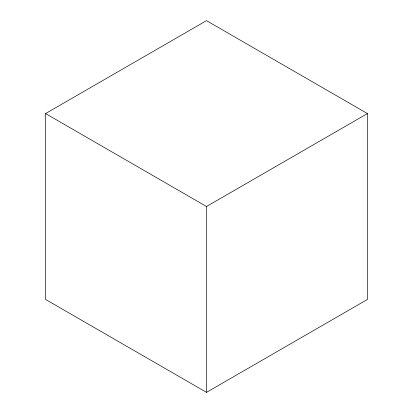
<?xml version="1.0" encoding="UTF-8"?>
<svg xmlns="http://www.w3.org/2000/svg" width="413" height="413" viewBox="0 0 413 413"><rect width="100%" height="100%" fill="white"/><g stroke="black" fill="none" stroke-linecap="round" stroke-linejoin="round"><path stroke-width="0.62" d="M45.549 113.575L206.5 20.65L367.451 113.575L367.451 299.425L206.5 392.35L45.549 299.425L45.549 113.575L206.5 206.5L367.451 113.575M206.5 206.5L206.5 392.35"/></g></svg>
